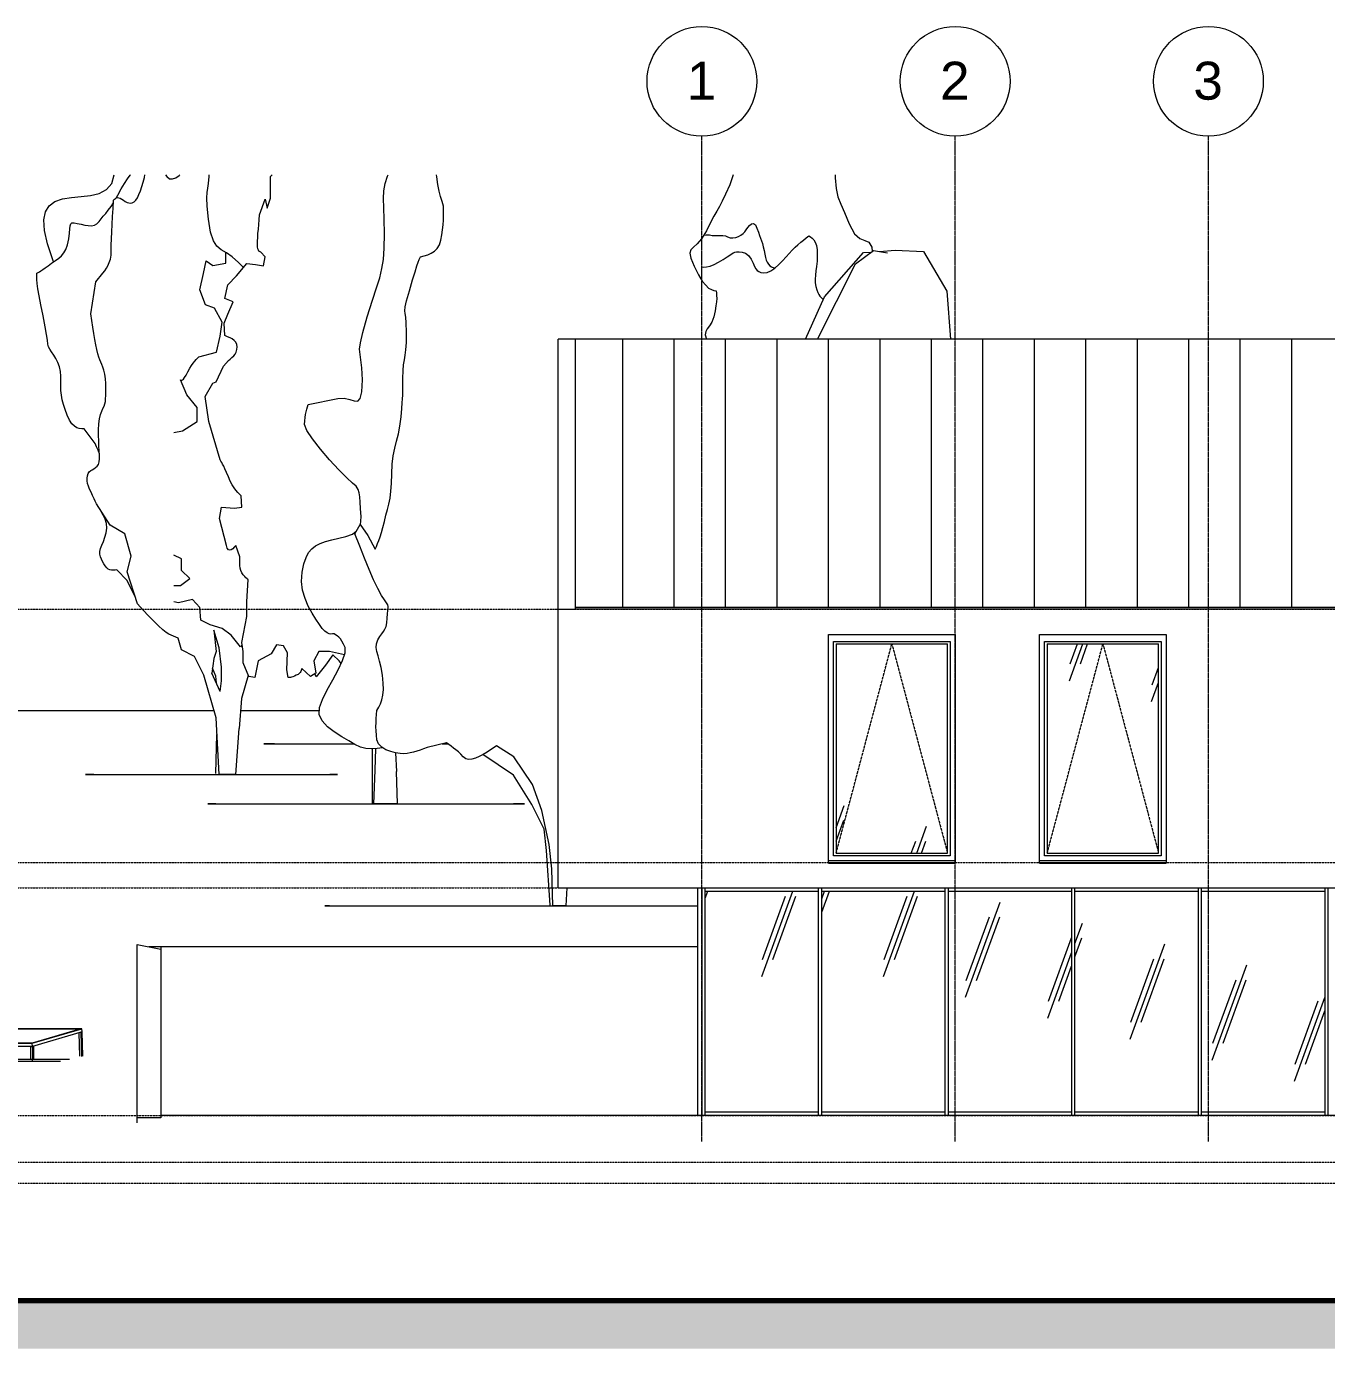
# Model space of a CAD drawing. Header units: millimetres. Extents: x -22400 to 100951, y -3625 to 17206.
# Drawn here: x -12939 to 2461, y -2760 to 12906 of the extents above; entities that cross this region are included whole.
import ezdxf

# ---------------------------------------------------------------- set-up
doc = ezdxf.new("R2010")
doc.units = ezdxf.units.MM
doc.linetypes.add('Dash - Tight', pattern=[4.5, 3, -1.5])
doc.linetypes.add('Grid Line', pattern=[22.225, 12.7, -3.175, 3.175, -3.175])
for name, color, linetype, lineweight in [('A-FLOR-LEVL', 51, 'Continuous', 9), ('A-GLAZ', 151, 'Continuous', 9), ('A-GLAZ-CURT', 52, 'Continuous', 9), ('A-GLAZ-CWMG', 51, 'Continuous', 9), ('A-ROOF', 132, 'Continuous', 9), ('A-ROOF-PATT', 132, 'Continuous', 9), ('A-WALL', 113, 'Continuous', 9), ('C-TOPO', 7, 'Continuous', 9), ('E-ELEC-EQPM', 71, 'Continuous', 9), ('L-PLNT', 71, 'Continuous', 9), ('S-GRID', 1, 'Continuous', 9), ('S-GRID-IDEN', 1, 'Continuous', 9)]:
    doc.layers.add(name, color=color, linetype=linetype, lineweight=lineweight)
doc.styles.add('Arial_1', font='arial.ttf', dxfattribs={"height": 450})

# ---------------------------------------------------------------- blocks, each defined once
blk = doc.blocks.new('Single Window - Standard-850328-South')
at = {"layer": 'A-GLAZ'}
h = blk.add_hatch(dxfattribs=at)
h.set_pattern_fill('FP_3', color=256, style=0, pattern_type=2)
h.set_pattern_definition([(70, (-2680.1, 2500), (-973.9, 248.05), [800, -2500]), (70, (-2688.1, 2300), (-973.9, 248.05), [1200, -2100]), (70, (-2558.1, 2500), (-973.9, 248.05), [800, -2500])])
h.paths.add_polyline_path([(-2215, 3110), (-2028, 3110), (-2028, 5590), (-3348, 5590), (-3348, 3110)], flags=0)
for p, q in [((-3378, 5620), (-1998, 5620)), ((-3378, 3080), (-3378, 5620)), ((-3348, 5590), (-3348, 3110)), ((-3348, 5590), (-2028, 5590)), ((-2028, 3110), (-2028, 5590)), ((-1998, 5620), (-1998, 3080)), ((-1938, 3020), (-3438, 3020)), ((-3438, 3000), (-3438, 3006)), ((-3438, 2990), (-3438, 3000)), ((-3438, 3000), (-1938, 3000)), ((-3438, 2990), (-1938, 2990)), ((-1998, 3080), (-3378, 3080)), ((-3348, 3110), (-2028, 3110)), ((-1938, 3006), (-1938, 3000)), ((-1938, 3000), (-1938, 2990))]:
    blk.add_line(p, q, dxfattribs=at)
at = {"layer": 'A-GLAZ', "linetype": 'Dash - Tight'}
for p, q in [((-3348, 3110), (-2688, 5590)), ((-2688, 5590), (-2028, 3110))]:
    blk.add_line(p, q, dxfattribs=at)
blk = doc.blocks.new('Photovoltaic-Panel-SolarWorld-SunModule-_235-240_ - SunModule SW 245 Silver Mono - 10 Deg_ Angle-V11-South')
at = {"layer": 'E-ELEC-EQPM'}
for p, q in [((-13622, 1030), (-14209, 858)), ((-13620, 1029), (-14196, 860)), ((-14196, 860), (-13620, 1029)), ((-12283, 1030), (-13622, 1030)), ((-12296, 1029), (-13620, 1029)), ((-13620, 1029), (-12296, 1029)), ((-12872, 860), (-12296, 1029)), ((-12296, 1029), (-12872, 860)), ((-12870, 858), (-12283, 1030)), ((-12279, 993), (-12866, 821)), ((-12307, 705), (-12315, 983)), ((-12279, 993), (-12294, 988)), ((-12294, 988), (-12286, 702)), ((-12279, 993), (-12283, 1030)), ((-12271, 706), (-12279, 993)), ((-14209, 858), (-12870, 858)), ((-14209, 858), (-14205, 821)), ((-12866, 821), (-14205, 821)), ((-14205, 812), (-14205, 821)), ((-14205, 821), (-14185, 821)), ((-14196, 860), (-12872, 860)), ((-12872, 860), (-14196, 860)), ((-14185, 821), (-14185, 812)), ((-14170, 812), (-14170, 821)), ((-12887, 668), (-12887, 821)), ((-12887, 821), (-12866, 821)), ((-12866, 821), (-12870, 858)), ((-12851, 825), (-12866, 821)), ((-12866, 821), (-12866, 668)), ((-12851, 668), (-12851, 825)), ((-13543, 668), (-13215, 668)), ((-13214, 643), (-13536, 643)), ((-13179, 668), (-12866, 668)), ((-12866, 643), (-13178, 643)), ((-12887, 668), (-12866, 668)), ((-12866, 668), (-12851, 668)), ((-12866, 668), (-12429, 668)), ((-12866, 643), (-12866, 668)), ((-12537, 643), (-12866, 643))]:
    blk.add_line(p, q, dxfattribs=at)
blk = doc.blocks.new('RPC Tree - Deciduous - Scarlet Oak - 42_-946020-South')
at = {"layer": 'L-PLNT'}
for p, q in [((-11926, 11046), (-11898, 11147)), ((-10781, 11044), (-10774, 11127)), ((-10774, 11127), (-10773, 11147)), ((-3360, 11147), (-3360, 11113)), ((-12076, 10928), (-11989, 10972)), ((-11989, 10972), (-11926, 11046)), ((-10798, 10938), (-10790, 10988)), ((-10790, 10988), (-10781, 11044)), ((-3360, 11113), (-3348, 10984)), ((-3348, 10984), (-3326, 10888)), ((-12670, 10781), (-12602, 10830)), ((-12602, 10830), (-12511, 10862)), ((-12511, 10862), (-12404, 10880)), ((-12404, 10880), (-12291, 10891)), ((-12291, 10891), (-12179, 10904)), ((-12179, 10904), (-12076, 10928)), ((-10801, 10875), (-10798, 10938)), ((-10797, 10777), (-10801, 10875)), ((-3326, 10888), (-3293, 10801)), ((-12733, 10615), (-12714, 10711)), ((-12714, 10711), (-12670, 10781)), ((-10782, 10624), (-10797, 10777)), ((-3293, 10801), (-3249, 10701)), ((-3249, 10701), (-3194, 10565)), ((-12725, 10489), (-12733, 10615)), ((-10758, 10469), (-10782, 10624)), ((-3194, 10565), (-3131, 10447)), ((-12688, 10329), (-12725, 10489)), ((-10724, 10366), (-10758, 10469)), ((-10682, 10301), (-10724, 10366)), ((-3131, 10447), (-3067, 10393)), ((-3067, 10393), (-3008, 10371)), ((-3008, 10371), (-2960, 10348)), ((-2960, 10348), (-2926, 10292)), ((-12622, 10129), (-12688, 10329)), ((-10631, 10258), (-10682, 10301)), ((-10571, 10222), (-10631, 10258)), ((-10502, 10177), (-10571, 10222)), ((-2926, 10292), (-2920, 10240)), ((-12617, 10116), (-12622, 10129)), ((-10425, 10109), (-10502, 10177)), ((-10369, 10050), (-10425, 10109)), ((-10076, 4405), (-10127, 4405)), ((-10127, 4405), (-10038, 4405)), ((-10002, 4405), (-10076, 4405)), ((-10038, 4405), (-9812, 4405)), ((-9812, 4405), (-9453, 4405)), ((-9453, 4405), (-9057, 4405)), ((-8015, 4405), (-7947, 4405))]:
    blk.add_line(p, q, dxfattribs=at)
blk = doc.blocks.new('RPC Tree - Deciduous - Honey Locust - 25_-946006-South')
at = {"layer": 'L-PLNT'}
for p, q in [((-11742, 11099), (-11709, 11142)), ((-11709, 11142), (-11705, 11147)), ((-11539, 11114), (-11536, 11147)), ((-11292, 11147), (-11275, 11126)), ((-11275, 11126), (-11244, 11102)), ((-11171, 11112), (-11131, 11138)), ((-11131, 11138), (-11121, 11147)), ((-11857, 10907), (-11816, 10983)), ((-11816, 10983), (-11778, 11046)), ((-11778, 11046), (-11742, 11099)), ((-11589, 10958), (-11572, 11008)), ((-11572, 11008), (-11555, 11060)), ((-11555, 11060), (-11539, 11114)), ((-11244, 11102), (-11209, 11099)), ((-11209, 11099), (-11171, 11112)), ((-11936, 10773), (-11909, 10816)), ((-11913, 10750), (-11907, 10849)), ((-11907, 10849), (-11896, 10859)), ((-11896, 10859), (-11885, 10867)), ((-11885, 10867), (-11874, 10874)), ((-11876, 10873), (-11857, 10907)), ((-11874, 10874), (-11861, 10878)), ((-11861, 10878), (-11846, 10877)), ((-11846, 10877), (-11829, 10872)), ((-11829, 10872), (-11810, 10860)), ((-11810, 10860), (-11789, 10846)), ((-11789, 10846), (-11768, 10832)), ((-11768, 10832), (-11747, 10821)), ((-11747, 10821), (-11726, 10814)), ((-11726, 10814), (-11706, 10811)), ((-11706, 10811), (-11685, 10815)), ((-11685, 10815), (-11664, 10826)), ((-11664, 10826), (-11644, 10846)), ((-11644, 10846), (-11625, 10876)), ((-11625, 10876), (-11606, 10914)), ((-11606, 10914), (-11589, 10958)), ((-12054, 10628), (-12028, 10658)), ((-12028, 10658), (-12000, 10690)), ((-12000, 10690), (-11970, 10727)), ((-11970, 10727), (-11936, 10773)), ((-11924, 10560), (-11918, 10653)), ((-11918, 10653), (-11913, 10750)), ((-12429, 10457), (-12425, 10509)), ((-12425, 10509), (-12421, 10545)), ((-12421, 10545), (-12414, 10567)), ((-12414, 10567), (-12400, 10578)), ((-12400, 10578), (-12375, 10579)), ((-12375, 10579), (-12336, 10572)), ((-12336, 10572), (-12290, 10562)), ((-12290, 10562), (-12247, 10552)), ((-12247, 10552), (-12206, 10546)), ((-12206, 10546), (-12168, 10545)), ((-12168, 10545), (-12134, 10551)), ((-12134, 10551), (-12104, 10567)), ((-12104, 10567), (-12079, 10595)), ((-12079, 10595), (-12054, 10628)), ((-11928, 10471), (-11924, 10560)), ((-12452, 10318), (-12438, 10388)), ((-12438, 10388), (-12429, 10457)), ((-11934, 10314), (-11932, 10388)), ((-11932, 10388), (-11928, 10471)), ((-12557, 10159), (-12523, 10189)), ((-12523, 10189), (-12494, 10222)), ((-12494, 10222), (-12471, 10264)), ((-12471, 10264), (-12452, 10318)), ((-11945, 10147), (-11937, 10194)), ((-11937, 10194), (-11935, 10249)), ((-11935, 10249), (-11934, 10314)), ((-12745, 10025), (-12718, 10044)), ((-12718, 10044), (-12683, 10068)), ((-12683, 10068), (-12640, 10099)), ((-12640, 10099), (-12596, 10131)), ((-12596, 10131), (-12557, 10159)), ((-12011, 10011), (-11991, 10040)), ((-11991, 10040), (-11973, 10071)), ((-11973, 10071), (-11958, 10107)), ((-11958, 10107), (-11945, 10147)), ((-12815, 9984), (-12801, 9992)), ((-12815, 9949), (-12815, 9984)), ((-12814, 9909), (-12815, 9949)), ((-12810, 9859), (-12814, 9909)), ((-12801, 9992), (-12786, 10000)), ((-12786, 10000), (-12768, 10011)), ((-12768, 10011), (-12745, 10025)), ((-12178, 9500), (-12115, 9880)), ((-12115, 9880), (-12032, 9984)), ((-12032, 9984), (-12011, 10011)), ((-12802, 9796), (-12810, 9859)), ((-12789, 9714), (-12802, 9796)), ((-12769, 9609), (-12789, 9714)), ((-12742, 9476), (-12769, 9609)), ((-12716, 9348), (-12742, 9476)), ((-12166, 9421), (-12178, 9500)), ((-12154, 9343), (-12166, 9421)), ((-12701, 9255), (-12716, 9348)), ((-12691, 9189), (-12701, 9255)), ((-12142, 9269), (-12154, 9343)), ((-12130, 9198), (-12142, 9269)), ((-12684, 9143), (-12691, 9189)), ((-12676, 9109), (-12684, 9143)), ((-12662, 9081), (-12676, 9109)), ((-12118, 9134), (-12130, 9198)), ((-12106, 9076), (-12118, 9134)), ((-12640, 9050), (-12662, 9081)), ((-12613, 9012), (-12640, 9050)), ((-12589, 8970), (-12613, 9012)), ((-12567, 8923), (-12589, 8970)), ((-12094, 9027), (-12106, 9076)), ((-12082, 8987), (-12094, 9027)), ((-12069, 8955), (-12082, 8987)), ((-12056, 8928), (-12069, 8955)), ((-12549, 8873), (-12567, 8923)), ((-12536, 8819), (-12549, 8873)), ((-12530, 8762), (-12536, 8819)), ((-12044, 8900), (-12056, 8928)), ((-12032, 8870), (-12044, 8900)), ((-12021, 8832), (-12032, 8870)), ((-12011, 8784), (-12021, 8832)), ((-12004, 8730), (-12011, 8784)), ((-12532, 8646), (-12530, 8704)), ((-12531, 8591), (-12532, 8646)), ((-12530, 8704), (-12530, 8762)), ((-11999, 8677), (-12004, 8730)), ((-11997, 8626), (-11999, 8677)), ((-11997, 8578), (-11997, 8626)), ((-12525, 8538), (-12531, 8591)), ((-12515, 8483), (-12525, 8538)), ((-12501, 8427), (-12515, 8483)), ((-12010, 8434), (-12004, 8462)), ((-12004, 8462), (-12001, 8495)), ((-12001, 8495), (-11999, 8534)), ((-11999, 8534), (-11997, 8578)), ((-12481, 8366), (-12501, 8427)), ((-12456, 8300), (-12481, 8366)), ((-12072, 8258), (-12060, 8307)), ((-12060, 8307), (-12047, 8347)), ((-12047, 8347), (-12033, 8379)), ((-12033, 8379), (-12020, 8407)), ((-12020, 8407), (-12010, 8434)), ((-12428, 8240), (-12456, 8300)), ((-12400, 8197), (-12428, 8240)), ((-12371, 8169), (-12400, 8197)), ((-12342, 8151), (-12371, 8169)), ((-12313, 8142), (-12342, 8151)), ((-12084, 8127), (-12080, 8196)), ((-12080, 8196), (-12072, 8258)), ((-12283, 8139), (-12313, 8142)), ((-12254, 8139), (-12283, 8139)), ((-12125, 7966), (-12254, 8139)), ((-12085, 8060), (-12084, 8127)), ((-12083, 7994), (-12085, 8060)), ((-12080, 7932), (-12083, 7994)), ((-12107, 7926), (-12125, 7966)), ((-12090, 7885), (-12107, 7926)), ((-12075, 7842), (-12090, 7885)), ((-12077, 7876), (-12080, 7932)), ((-12075, 7825), (-12077, 7876)), ((-12139, 7664), (-12119, 7678)), ((-12119, 7678), (-12101, 7695)), ((-12101, 7695), (-12087, 7717)), ((-12087, 7717), (-12077, 7746)), ((-12077, 7746), (-12073, 7781)), ((-12073, 7781), (-12075, 7825)), ((-12219, 7553), (-12215, 7582)), ((-12219, 7521), (-12219, 7553)), ((-12215, 7489), (-12219, 7521)), ((-12215, 7582), (-12206, 7608)), ((-12206, 7608), (-12194, 7629)), ((-12194, 7629), (-12178, 7643)), ((-12178, 7643), (-12159, 7653)), ((-12159, 7653), (-12139, 7664)), ((-12205, 7458), (-12215, 7489)), ((-12191, 7425), (-12205, 7458)), ((-12174, 7387), (-12191, 7425)), ((-12155, 7347), (-12174, 7387)), ((-12138, 7310), (-12155, 7347)), ((-12123, 7280), (-12138, 7310)), ((-12112, 7258), (-12123, 7280)), ((-12108, 7251), (-12112, 7258)), ((-11948, 6997), (-12108, 7251)), ((-12053, 7160), (-12057, 7170)), ((-12029, 7114), (-12053, 7160)), ((-12005, 7066), (-12029, 7114)), ((-11989, 7015), (-12005, 7066)), ((-12009, 6854), (-11995, 6907)), ((-11995, 6907), (-11987, 6961)), ((-11987, 6961), (-11989, 7015)), ((-11775, 6893), (-11948, 6997)), ((-11699, 6628), (-11775, 6893)), ((-12060, 6720), (-12045, 6759)), ((-12045, 6759), (-12027, 6804)), ((-12027, 6804), (-12009, 6854)), ((-12068, 6686), (-12060, 6720)), ((-12068, 6654), (-12068, 6686)), ((-12062, 6623), (-12068, 6654)), ((-12051, 6593), (-12062, 6623)), ((-12037, 6565), (-12051, 6593)), ((-11747, 6443), (-11699, 6628)), ((-12021, 6538), (-12037, 6565)), ((-12005, 6513), (-12021, 6538)), ((-11988, 6491), (-12005, 6513)), ((-11970, 6477), (-11988, 6491)), ((-11951, 6468), (-11970, 6477)), ((-11931, 6464), (-11951, 6468)), ((-11910, 6463), (-11931, 6464)), ((-11888, 6464), (-11910, 6463)), ((-11867, 6466), (-11888, 6464)), ((-11747, 6340), (-11867, 6466)), ((-11622, 6063), (-11747, 6443)), ((-11650, 6146), (-11747, 6340)), ((-11556, 5991), (-11622, 6063)), ((-11491, 5923), (-11556, 5991)), ((-11429, 5859), (-11491, 5923)), ((-11373, 5803), (-11429, 5859)), ((-11324, 5757), (-11373, 5803)), ((-11284, 5723), (-11324, 5757)), ((-11254, 5705), (-11284, 5723)), ((-11143, 5659), (-11254, 5705)), ((-11102, 5521), (-11143, 5659)), ((-10657, 5544), (-10720, 5751)), ((-10720, 5751), (-10692, 5498)), ((-10949, 5440), (-11102, 5521)), ((-10692, 5498), (-10720, 5417)), ((-10630, 5313), (-10657, 5544)), ((-10838, 5221), (-10949, 5440)), ((-10720, 5417), (-10741, 5244)), ((-10692, 4713), (-10838, 5221)), ((-10644, 5025), (-10741, 5244)), ((-10697, 5209), (-10734, 5302)), ((-10689, 5127), (-10697, 5209)), ((-10630, 5152), (-10630, 5313)), ((-10311, 5217), (-10393, 4944)), ((-10644, 5025), (-10630, 5152)), ((-10393, 4944), (-10421, 4587)), ((-10657, 4044), (-10692, 4713)), ((-10457, 4044), (-10421, 4587)), ((-10697, 4054), (-10682, 4517)), ((-12210, 4044), (-12239, 4044)), ((-12239, 4044), (-12188, 4044)), ((-12141, 4044), (-12210, 4044)), ((-12188, 4044), (-12060, 4044)), ((-12060, 4044), (-11856, 4044)), ((-11856, 4044), (-11579, 4044)), ((-11579, 4044), (-11249, 4044)), ((-11249, 4044), (-10895, 4044)), ((-10895, 4044), (-10532, 4044)), ((-10581, 4044), (-10657, 4044)), ((-10457, 4044), (-10581, 4044)), ((-10532, 4044), (-10172, 4044)), ((-10172, 4044), (-9830, 4044)), ((-9830, 4044), (-9520, 4044)), ((-9520, 4044), (-9256, 4044)), ((-9256, 4044), (-9345, 4044))]:
    blk.add_line(p, q, dxfattribs=at)
blk = doc.blocks.new('RPC Tree - Deciduous - Red Maple - 30_-946018-South')
at = {"layer": 'L-PLNT'}
for p, q in [((-10048, 11127), (-10029, 11147)), ((-10048, 10873), (-10048, 11127)), ((-10177, 10672), (-10113, 10859)), ((-10113, 10859), (-10089, 10752)), ((-10089, 10752), (-10048, 10873)), ((-10182, 10615), (-10177, 10672)), ((-10196, 10453), (-10192, 10504)), ((-10192, 10504), (-10187, 10559)), ((-10187, 10559), (-10182, 10615)), ((-10201, 10362), (-10199, 10405)), ((-10201, 10325), (-10201, 10362)), ((-10199, 10405), (-10196, 10453)), ((-10578, 10100), (-10578, 10226)), ((-10200, 10294), (-10201, 10325)), ((-10197, 10272), (-10200, 10294)), ((-10192, 10256), (-10197, 10272)), ((-10185, 10245), (-10192, 10256)), ((-10178, 10238), (-10185, 10245)), ((-10170, 10234), (-10178, 10238)), ((-10161, 10231), (-10170, 10234)), ((-10113, 10177), (-10161, 10231)), ((-10841, 9977), (-10808, 10127)), ((-10808, 10127), (-10732, 10072)), ((-10732, 10072), (-10578, 10100)), ((-10451, 9950), (-10330, 10097)), ((-10330, 10097), (-10225, 10084)), ((-10225, 10084), (-10129, 10071)), ((-10129, 10071), (-10113, 10177)), ((-10885, 9785), (-10841, 9977)), ((-10555, 9843), (-10451, 9950)), ((-10819, 9607), (-10885, 9785)), ((-10587, 9683), (-10555, 9843)), ((-10710, 9566), (-10819, 9607)), ((-10622, 9402), (-10710, 9566)), ((-10491, 9643), (-10587, 9683)), ((-10555, 9496), (-10491, 9643)), ((-10644, 9237), (-10622, 9402)), ((-10595, 9389), (-10555, 9496)), ((-10587, 9242), (-10595, 9389)), ((-10688, 9046), (-10644, 9237)), ((-10557, 9230), (-10587, 9242)), ((-10527, 9217), (-10557, 9230)), ((-10500, 9203), (-10527, 9217)), ((-10477, 9186), (-10500, 9203)), ((-10459, 9165), (-10477, 9186)), ((-10447, 9139), (-10459, 9165)), ((-10443, 9108), (-10447, 9139)), ((-10446, 9076), (-10443, 9108)), ((-10964, 8918), (-10946, 8941)), ((-10946, 8941), (-10929, 8960)), ((-10929, 8960), (-10912, 8976)), ((-10912, 8976), (-10896, 8991)), ((-10896, 8991), (-10688, 9046)), ((-10603, 8881), (-10547, 8948)), ((-10547, 8948), (-10525, 8965)), ((-10525, 8965), (-10504, 8983)), ((-10504, 8983), (-10484, 9002)), ((-10484, 9002), (-10467, 9024)), ((-10467, 9024), (-10454, 9048)), ((-10454, 9048), (-10446, 9076)), ((-11065, 8745), (-11048, 8773)), ((-11048, 8773), (-11027, 8813)), ((-11027, 8813), (-11004, 8856)), ((-11004, 8856), (-10983, 8890)), ((-10983, 8890), (-10964, 8918)), ((-10692, 8694), (-10603, 8881)), ((-11038, 8539), (-11114, 8717)), ((-11114, 8717), (-11107, 8715)), ((-11107, 8715), (-11099, 8714)), ((-11099, 8714), (-11090, 8718)), ((-11090, 8718), (-11079, 8727)), ((-11079, 8727), (-11065, 8745)), ((-10821, 8520), (-10732, 8680)), ((-10732, 8680), (-10692, 8694)), ((-10917, 8389), (-11038, 8539)), ((-10780, 8226), (-10821, 8520)), ((-10917, 8224), (-10917, 8389)), ((-11092, 8115), (-10917, 8224)), ((-10644, 7771), (-10780, 8226)), ((-11192, 8093), (-11092, 8115)), ((-10635, 7756), (-10644, 7771)), ((-10626, 7740), (-10635, 7756)), ((-10615, 7720), (-10626, 7740)), ((-10602, 7695), (-10615, 7720)), ((-10587, 7663), (-10602, 7695)), ((-10569, 7622), (-10587, 7663)), ((-10547, 7571), (-10569, 7622)), ((-10524, 7518), (-10547, 7571)), ((-10501, 7475), (-10524, 7518)), ((-10479, 7440), (-10501, 7475)), ((-10457, 7410), (-10479, 7440)), ((-10436, 7385), (-10457, 7410)), ((-10415, 7364), (-10436, 7385)), ((-10394, 7343), (-10415, 7364)), ((-10652, 7076), (-10628, 7210)), ((-10628, 7210), (-10475, 7196)), ((-10475, 7196), (-10386, 7210)), ((-10386, 7210), (-10394, 7343)), ((-10571, 6755), (-10652, 7076)), ((-10560, 6723), (-10571, 6755)), ((-10459, 6755), (-10478, 6735)), ((-10410, 6621), (-10459, 6755)), ((-11103, 6596), (-11192, 6640)), ((-11103, 6459), (-11103, 6596)), ((-10546, 6706), (-10560, 6723)), ((-10531, 6701), (-10546, 6706)), ((-10514, 6706), (-10531, 6701)), ((-10496, 6718), (-10514, 6706)), ((-10478, 6735), (-10496, 6718)), ((-10413, 6553), (-10412, 6587)), ((-10412, 6587), (-10410, 6621)), ((-11005, 6363), (-11103, 6459)), ((-10411, 6520), (-10413, 6553)), ((-10408, 6489), (-10411, 6520)), ((-10400, 6459), (-10408, 6489)), ((-10388, 6432), (-10400, 6459)), ((-10370, 6407), (-10388, 6432)), ((-11192, 6281), (-11114, 6281)), ((-11114, 6281), (-11005, 6363)), ((-10352, 6388), (-10370, 6407)), ((-10339, 6373), (-10352, 6388)), ((-10329, 6364), (-10339, 6373)), ((-10330, 6087), (-10314, 6354)), ((-10322, 6358), (-10329, 6364)), ((-10318, 6355), (-10322, 6358)), ((-10316, 6354), (-10318, 6355)), ((-10314, 6354), (-10316, 6354)), ((-10972, 6116), (-11136, 6075)), ((-10885, 6021), (-10972, 6116)), ((-11136, 6075), (-11192, 6089)), ((-10874, 5870), (-10885, 6021)), ((-10330, 5913), (-10330, 6087)), ((-10764, 5815), (-10874, 5870)), ((-10622, 5774), (-10764, 5815)), ((-10386, 5605), (-10330, 5913)), ((-10513, 5692), (-10622, 5774)), ((-10404, 5555), (-10513, 5692)), ((-10382, 5579), (-10404, 5555)), ((-10370, 5498), (-10386, 5605)), ((-10370, 5365), (-10370, 5498)), ((-9976, 5579), (-10040, 5472)), ((-9895, 5565), (-9976, 5579)), ((-9847, 5485), (-9895, 5565)), ((-9855, 5284), (-9847, 5485)), ((-9477, 5498), (-9533, 5391)), ((-9348, 5498), (-9477, 5498)), ((-9171, 5460), (-9348, 5498)), ((-10306, 5204), (-10370, 5365)), ((-10193, 5391), (-10233, 5191)), ((-10040, 5472), (-10193, 5391)), ((-9533, 5391), (-9509, 5244)), ((-9398, 5336), (-9507, 5199)), ((-9310, 5459), (-9398, 5336)), ((-9234, 5391), (-9310, 5459)), ((-9212, 5357), (-9234, 5391)), ((-10233, 5191), (-10306, 5204)), ((-9839, 5191), (-9855, 5284)), ((-9830, 5191), (-9839, 5191)), ((-9821, 5191), (-9830, 5191)), ((-9810, 5193), (-9821, 5191)), ((-9798, 5196), (-9810, 5193)), ((-9783, 5201), (-9798, 5196)), ((-9765, 5208), (-9783, 5201)), ((-9743, 5218), (-9765, 5208)), ((-9722, 5229), (-9743, 5218)), ((-9706, 5241), (-9722, 5229)), ((-9695, 5252), (-9706, 5241)), ((-9688, 5263), (-9695, 5252)), ((-9683, 5275), (-9688, 5263)), ((-9680, 5286), (-9683, 5275)), ((-9678, 5298), (-9680, 5286)), ((-9574, 5204), (-9678, 5298)), ((-9509, 5244), (-9574, 5204)), ((-9507, 5199), (-9521, 5237)), ((-8840, 3704), (-8840, 4348)), ((-8809, 4095), (-8801, 4350)), ((-8569, 4300), (-8556, 4077)), ((-8825, 3694), (-8809, 4095)), ((-8545, 3694), (-8556, 4077)), ((-10752, 3694), (-10789, 3694)), ((-10789, 3694), (-10725, 3694)), ((-10695, 3694), (-10752, 3694)), ((-10725, 3694), (-10564, 3694)), ((-10564, 3694), (-10308, 3694)), ((-10308, 3694), (-9960, 3694)), ((-9960, 3694), (-9545, 3694)), ((-9545, 3694), (-9100, 3694)), ((-9100, 3694), (-8643, 3694)), ((-8705, 3694), (-8825, 3694)), ((-8545, 3694), (-8705, 3694)), ((-8643, 3694), (-8190, 3694)), ((-8190, 3694), (-7760, 3694)), ((-7760, 3694), (-7371, 3694)), ((-7371, 3694), (-7039, 3694)), ((-7039, 3694), (-7170, 3694))]:
    blk.add_line(p, q, dxfattribs=at)
blk = doc.blocks.new('RPC Tree - Deciduous - Red Ash - 25_-945990-South')
at = {"layer": 'L-PLNT'}
for p, q in [((-3484, 9702), (-3023, 10226)), ((-3118, 10092), (-2905, 10251)), ((-3023, 10226), (-2930, 10233)), ((-2905, 10251), (-2741, 10225)), ((-2834, 10240), (-2647, 10253)), ((-2647, 10253), (-2314, 10240)), ((-2314, 10240), (-2035, 9769)), ((-3570, 9199), (-3118, 10092)), ((-2035, 9769), (-1993, 9199)), ((-3710, 9199), (-3484, 9702))]:
    blk.add_line(p, q, dxfattribs=at)
blk = doc.blocks.new('RPC Tree - Deciduous - Honey Locust - 25_-V23-South')
at = {"layer": 'L-PLNT'}
for p, q in [((-4415, 10495), (-4395, 10522)), ((-4395, 10522), (-4373, 10548)), ((-4373, 10548), (-4350, 10567)), ((-4350, 10567), (-4327, 10571)), ((-4327, 10571), (-4305, 10557)), ((-4305, 10557), (-4286, 10517)), ((-4286, 10517), (-4269, 10468)), ((-4915, 10433), (-4889, 10438)), ((-4889, 10438), (-4848, 10436)), ((-4848, 10436), (-4815, 10430)), ((-4815, 10430), (-4783, 10428)), ((-4783, 10428), (-4751, 10428)), ((-4751, 10428), (-4720, 10430)), ((-4720, 10430), (-4689, 10429)), ((-4689, 10429), (-4660, 10424)), ((-4660, 10424), (-4633, 10413)), ((-4633, 10413), (-4604, 10403)), ((-4604, 10403), (-4572, 10401)), ((-4572, 10401), (-4538, 10407)), ((-4538, 10407), (-4506, 10418)), ((-4506, 10418), (-4476, 10433)), ((-4476, 10433), (-4450, 10451)), ((-4450, 10451), (-4431, 10471)), ((-4431, 10471), (-4415, 10495)), ((-4269, 10468), (-4255, 10429)), ((-4255, 10429), (-4242, 10396)), ((-4242, 10396), (-4231, 10365)), ((-4231, 10365), (-4221, 10333)), ((-3800, 10319), (-3768, 10348)), ((-3768, 10348), (-3736, 10374)), ((-3736, 10374), (-3704, 10400)), ((-3704, 10400), (-3672, 10425)), ((-3672, 10425), (-3651, 10412)), ((-3651, 10412), (-3630, 10397)), ((-3630, 10397), (-3611, 10376)), ((-3611, 10376), (-3595, 10348)), ((-3595, 10348), (-3582, 10310)), ((-4637, 10176), (-4595, 10203)), ((-4595, 10203), (-4567, 10222)), ((-4567, 10222), (-4557, 10229)), ((-4557, 10229), (-4549, 10231)), ((-4549, 10231), (-4528, 10235)), ((-4528, 10235), (-4497, 10237)), ((-4497, 10237), (-4461, 10233)), ((-4461, 10233), (-4422, 10219)), ((-4422, 10219), (-4385, 10192)), ((-4385, 10192), (-4354, 10148)), ((-4221, 10333), (-4211, 10296)), ((-4211, 10296), (-4202, 10252)), ((-4202, 10252), (-4194, 10206)), ((-4194, 10206), (-4185, 10168)), ((-3941, 10175), (-3903, 10217)), ((-3903, 10217), (-3868, 10255)), ((-3868, 10255), (-3834, 10289)), ((-3834, 10289), (-3800, 10319)), ((-3582, 10310), (-3574, 10260)), ((-3574, 10260), (-3571, 10194)), ((-3571, 10194), (-3573, 10125)), ((-4938, 10056), (-4921, 10054)), ((-4921, 10054), (-4883, 10057)), ((-4883, 10057), (-4842, 10067)), ((-4842, 10067), (-4794, 10087)), ((-4794, 10087), (-4741, 10114)), ((-4741, 10114), (-4687, 10145)), ((-4687, 10145), (-4637, 10176)), ((-4354, 10148), (-4330, 10100)), ((-4330, 10100), (-4313, 10062)), ((-4313, 10062), (-4298, 10035)), ((-4298, 10035), (-4283, 10015)), ((-4185, 10168), (-4176, 10137)), ((-4176, 10137), (-4164, 10111)), ((-4164, 10111), (-4151, 10089)), ((-4151, 10089), (-4134, 10071)), ((-4134, 10071), (-4112, 10056)), ((-4121, 10011), (-4074, 10043)), ((-4112, 10056), (-4087, 10047)), ((-4087, 10047), (-4071, 10046)), ((-4074, 10043), (-4028, 10084)), ((-4028, 10084), (-3983, 10129)), ((-3983, 10129), (-3941, 10175)), ((-3580, 10063), (-3587, 10009)), ((-3573, 10125), (-3580, 10063)), ((-4283, 10015), (-4265, 10001)), ((-4265, 10001), (-4240, 9992)), ((-4240, 9992), (-4207, 9986)), ((-4207, 9986), (-4165, 9991)), ((-4165, 9991), (-4121, 10011)), ((-3594, 9959), (-3598, 9913)), ((-3598, 9913), (-3597, 9869)), ((-3587, 10009), (-3594, 9959)), ((-3597, 9869), (-3589, 9825)), ((-3589, 9825), (-3578, 9785)), ((-3578, 9785), (-3566, 9754)), ((-3566, 9754), (-3554, 9730)), ((-3554, 9730), (-3542, 9711)), ((-3542, 9711), (-3530, 9697)), ((-3530, 9697), (-3518, 9685)), ((-3518, 9685), (-3507, 9675)), ((-3507, 9675), (-3497, 9675))]:
    blk.add_line(p, q, dxfattribs=at)
blk = doc.blocks.new('RPC Tree - Deciduous - Lombardy Poplar - 40_-946016-South')
at = {"layer": 'L-PLNT'}
for p, q in [((-8691, 11044), (-8661, 11131)), ((-8661, 11131), (-8653, 11147)), ((-8079, 11122), (-8081, 11147)), ((-4569, 11147), (-4609, 11031)), ((-8706, 10959), (-8691, 11044)), ((-8066, 11032), (-8079, 11122)), ((-8051, 10955), (-8066, 11032)), ((-4609, 11031), (-4658, 10917)), ((-8709, 10867), (-8706, 10959)), ((-8706, 10758), (-8709, 10867)), ((-8034, 10890), (-8051, 10955)), ((-8016, 10831), (-8034, 10890)), ((-7997, 10776), (-8016, 10831)), ((-4698, 10835), (-4731, 10772)), ((-4658, 10917), (-4698, 10835)), ((-8701, 10621), (-8706, 10758)), ((-8000, 10610), (-7998, 10666)), ((-7998, 10666), (-7997, 10721)), ((-7997, 10721), (-7997, 10776)), ((-4796, 10658), (-4836, 10584)), ((-4763, 10717), (-4796, 10658)), ((-4731, 10772), (-4763, 10717)), ((-8698, 10448), (-8701, 10621)), ((-8009, 10496), (-8003, 10554)), ((-8003, 10554), (-8000, 10610)), ((-4836, 10584), (-4885, 10484)), ((-8701, 10278), (-8698, 10448)), ((-8048, 10319), (-8030, 10375)), ((-8030, 10375), (-8018, 10436)), ((-8018, 10436), (-8009, 10496)), ((-4941, 10389), (-4994, 10329)), ((-4885, 10484), (-4941, 10389)), ((-8710, 10146), (-8701, 10278)), ((-8271, 10174), (-8227, 10186)), ((-8227, 10186), (-8184, 10201)), ((-8184, 10201), (-8143, 10219)), ((-8143, 10219), (-8106, 10243)), ((-8106, 10243), (-8074, 10276)), ((-8074, 10276), (-8048, 10319)), ((-5070, 10259), (-5082, 10220)), ((-5082, 10220), (-5071, 10160)), ((-5039, 10291), (-5070, 10259)), ((-4994, 10329), (-5039, 10291)), ((-8754, 9929), (-8728, 10036)), ((-8728, 10036), (-8710, 10146)), ((-8336, 10000), (-8315, 10068)), ((-8315, 10068), (-8299, 10114)), ((-8299, 10114), (-8287, 10144)), ((-8287, 10144), (-8279, 10162)), ((-8279, 10162), (-8271, 10174)), ((-5071, 10160), (-5031, 10065)), ((-5031, 10065), (-4978, 9963)), ((-8791, 9810), (-8754, 9929)), ((-8403, 9774), (-8365, 9903)), ((-8365, 9903), (-8336, 10000)), ((-4978, 9963), (-4933, 9889)), ((-4933, 9889), (-4893, 9839)), ((-8840, 9661), (-8791, 9810)), ((-8436, 9655), (-8403, 9774)), ((-4893, 9839), (-4858, 9806)), ((-4858, 9806), (-4826, 9788)), ((-4826, 9788), (-4797, 9778)), ((-4797, 9778), (-4769, 9774)), ((-4769, 9774), (-4766, 9746)), ((-4766, 9746), (-4764, 9716)), ((-4764, 9716), (-4763, 9682)), ((-8901, 9464), (-8840, 9661)), ((-8457, 9538), (-8453, 9582)), ((-8453, 9582), (-8436, 9655)), ((-4772, 9594), (-4782, 9535)), ((-4766, 9642), (-4772, 9594)), ((-4763, 9682), (-4766, 9642)), ((-8955, 9278), (-8901, 9464)), ((-8454, 9504), (-8457, 9538)), ((-8446, 9462), (-8454, 9504)), ((-8439, 9394), (-8446, 9462)), ((-4821, 9400), (-4849, 9357)), ((-4798, 9464), (-4821, 9400)), ((-4782, 9535), (-4798, 9464)), ((-8983, 9158), (-8955, 9278)), ((-8436, 9282), (-8439, 9394)), ((-8438, 9161), (-8436, 9282)), ((-4893, 9293), (-4898, 9251)), ((-4898, 9251), (-4885, 9199)), ((-4875, 9324), (-4893, 9293)), ((-4849, 9357), (-4875, 9324)), ((-8992, 9080), (-8983, 9158)), ((-8444, 9074), (-8438, 9161)), ((-8987, 9020), (-8992, 9080)), ((-8976, 8956), (-8987, 9020)), ((-8965, 8862), (-8976, 8956)), ((-8471, 8898), (-8462, 8954)), ((-8462, 8954), (-8453, 9009)), ((-8453, 9009), (-8444, 9074)), ((-8960, 8717), (-8965, 8862)), ((-8480, 8735), (-8477, 8828)), ((-8477, 8828), (-8471, 8898)), ((-8966, 8575), (-8960, 8717)), ((-8480, 8644), (-8480, 8735)), ((-8480, 8581), (-8480, 8644)), ((-9600, 8425), (-9251, 8498)), ((-9251, 8498), (-9175, 8500)), ((-9175, 8500), (-9110, 8484)), ((-9110, 8484), (-9057, 8468)), ((-9057, 8468), (-9015, 8466)), ((-9015, 8466), (-8984, 8497)), ((-8984, 8497), (-8966, 8575)), ((-8488, 8445), (-8484, 8493)), ((-8484, 8493), (-8481, 8535)), ((-8481, 8535), (-8480, 8581)), ((-9639, 8272), (-9633, 8307)), ((-9633, 8307), (-9626, 8340)), ((-9626, 8340), (-9618, 8370)), ((-9618, 8370), (-9609, 8398)), ((-9609, 8398), (-9600, 8425)), ((-8502, 8279), (-8493, 8377)), ((-8493, 8377), (-8488, 8445)), ((-9644, 8188), (-9642, 8233)), ((-9618, 8120), (-9644, 8188)), ((-9642, 8233), (-9639, 8272)), ((-8533, 8077), (-8514, 8171)), ((-8514, 8171), (-8502, 8279)), ((-9551, 8019), (-9618, 8120)), ((-9457, 7899), (-9551, 8019)), ((-8575, 7907), (-8554, 7991)), ((-8554, 7991), (-8533, 8077)), ((-9348, 7772), (-9457, 7899)), ((-8593, 7819), (-8575, 7907)), ((-9240, 7654), (-9348, 7772)), ((-8611, 7605), (-8606, 7720)), ((-8606, 7720), (-8593, 7819)), ((-9144, 7557), (-9240, 7654)), ((-9076, 7496), (-9144, 7557)), ((-8614, 7492), (-8611, 7605)), ((-9035, 7458), (-9076, 7496)), ((-9010, 7421), (-9035, 7458)), ((-8996, 7380), (-9010, 7421)), ((-8990, 7331), (-8996, 7380)), ((-8632, 7318), (-8621, 7398)), ((-8621, 7398), (-8614, 7492)), ((-8987, 7270), (-8990, 7331)), ((-8983, 7193), (-8987, 7270)), ((-8662, 7181), (-8646, 7247)), ((-8646, 7247), (-8632, 7318)), ((-8974, 7095), (-8983, 7193)), ((-8980, 7002), (-8974, 7095)), ((-8699, 7040), (-8680, 7114)), ((-8680, 7114), (-8662, 7181)), ((-9078, 6891), (-9032, 6924)), ((-9050, 6895), (-8984, 7004)), ((-8991, 6747), (-9050, 6895)), ((-8984, 7004), (-8896, 6876)), ((-8981, 7000), (-8980, 7002)), ((-8750, 6858), (-8734, 6908)), ((-8734, 6908), (-8717, 6969)), ((-8717, 6969), (-8699, 7040)), ((-9559, 6718), (-9513, 6752)), ((-9513, 6752), (-9460, 6780)), ((-9460, 6780), (-9396, 6804)), ((-9396, 6804), (-9321, 6824)), ((-9321, 6824), (-9238, 6841)), ((-9238, 6841), (-9154, 6861)), ((-9154, 6861), (-9078, 6891)), ((-8934, 6604), (-8991, 6747)), ((-8896, 6876), (-8809, 6712)), ((-8809, 6712), (-8794, 6744)), ((-8794, 6744), (-8780, 6778)), ((-8780, 6778), (-8765, 6815)), ((-8765, 6815), (-8750, 6858)), ((-9652, 6537), (-9627, 6613)), ((-9627, 6613), (-9596, 6672)), ((-9596, 6672), (-9559, 6718)), ((-8878, 6470), (-8934, 6604)), ((-9680, 6331), (-9673, 6439)), ((-9673, 6439), (-9652, 6537)), ((-8826, 6349), (-8878, 6470)), ((-9667, 6227), (-9680, 6331)), ((-8778, 6246), (-8826, 6349)), ((-9638, 6128), (-9667, 6227)), ((-9600, 6037), (-9638, 6128)), ((-8735, 6165), (-8778, 6246)), ((-8699, 6111), (-8735, 6165)), ((-8673, 6078), (-8699, 6111)), ((-9555, 5954), (-9600, 6037)), ((-9510, 5881), (-9555, 5954)), ((-8659, 6054), (-8673, 6078)), ((-8664, 5946), (-8659, 5984)), ((-8654, 6033), (-8659, 6054)), ((-8659, 5984), (-8655, 6011)), ((-8655, 6011), (-8654, 6033)), ((-9469, 5820), (-9510, 5881)), ((-9434, 5773), (-9469, 5820)), ((-8692, 5765), (-8678, 5797)), ((-8678, 5797), (-8669, 5838)), ((-8669, 5838), (-8666, 5893)), ((-8666, 5893), (-8664, 5946)), ((-9404, 5741), (-9434, 5773)), ((-9377, 5720), (-9404, 5741)), ((-9354, 5709), (-9377, 5720)), ((-9333, 5706), (-9354, 5709)), ((-9313, 5707), (-9333, 5706)), ((-9294, 5710), (-9313, 5707)), ((-9276, 5698), (-9294, 5710)), ((-9257, 5685), (-9276, 5698)), ((-9238, 5669), (-9257, 5685)), ((-9220, 5648), (-9238, 5669)), ((-9201, 5622), (-9220, 5648)), ((-8776, 5637), (-8752, 5678)), ((-8752, 5678), (-8730, 5710)), ((-8730, 5710), (-8709, 5738)), ((-8709, 5738), (-8692, 5765)), ((-9182, 5588), (-9201, 5622)), ((-9195, 5393), (-9164, 5483)), ((-9163, 5546), (-9182, 5588)), ((-9164, 5483), (-9163, 5546)), ((-8795, 5548), (-8792, 5592)), ((-8787, 5501), (-8795, 5548)), ((-8792, 5592), (-8776, 5637)), ((-8773, 5448), (-8787, 5501)), ((-9247, 5284), (-9195, 5393)), ((-8756, 5386), (-8773, 5448)), ((-8737, 5310), (-8756, 5386)), ((-9311, 5165), (-9247, 5284)), ((-8721, 5218), (-8737, 5310)), ((-8712, 5125), (-8721, 5218)), ((-9431, 4932), (-9375, 5045)), ((-9375, 5045), (-9311, 5165)), ((-8717, 4983), (-8711, 5048)), ((-8711, 5048), (-8712, 5125)), ((-9469, 4836), (-9431, 4932)), ((-8766, 4839), (-8746, 4881)), ((-8746, 4881), (-8730, 4928)), ((-8730, 4928), (-8717, 4983)), ((-9472, 4753), (-9469, 4836)), ((-9436, 4677), (-9472, 4753)), ((-8798, 4657), (-8795, 4705)), ((-8795, 4705), (-8791, 4752)), ((-8791, 4752), (-8787, 4799)), ((-8787, 4799), (-8766, 4839)), ((-9373, 4608), (-9436, 4677)), ((-9293, 4546), (-9373, 4608)), ((-9204, 4490), (-9293, 4546)), ((-8799, 4608), (-8798, 4657)), ((-8798, 4558), (-8799, 4608)), ((-8794, 4507), (-8798, 4558)), ((-9119, 4441), (-9204, 4490)), ((-9047, 4398), (-9119, 4441)), ((-8983, 4368), (-9047, 4398)), ((-8787, 4453), (-8794, 4507)), ((-8767, 4404), (-8787, 4453)), ((-8729, 4365), (-8767, 4404)), ((-7964, 4417), (-8194, 4362)), ((-7936, 4397), (-7964, 4417)), ((-7908, 4377), (-7936, 4397)), ((-8917, 4352), (-8983, 4368)), ((-8851, 4347), (-8917, 4352)), ((-8785, 4351), (-8851, 4347)), ((-8722, 4360), (-8785, 4351)), ((-8680, 4335), (-8729, 4365)), ((-8624, 4313), (-8680, 4335)), ((-8566, 4299), (-8624, 4313)), ((-8513, 4291), (-8566, 4299)), ((-8469, 4289), (-8513, 4291)), ((-8431, 4291), (-8469, 4289)), ((-8392, 4297), (-8431, 4291)), ((-8353, 4306), (-8392, 4297)), ((-8314, 4318), (-8353, 4306)), ((-8274, 4332), (-8314, 4318)), ((-8234, 4346), (-8274, 4332)), ((-8194, 4362), (-8234, 4346)), ((-7880, 4356), (-7908, 4377)), ((-7851, 4333), (-7880, 4356)), ((-7823, 4309), (-7851, 4333)), ((-7795, 4282), (-7823, 4309)), ((-7767, 4253), (-7795, 4282)), ((-7736, 4229), (-7767, 4253)), ((-7619, 4236), (-7662, 4224)), ((-7575, 4256), (-7619, 4236)), ((-7529, 4280), (-7575, 4256)), ((-7170, 4034), (-7532, 4278)), ((-7482, 4307), (-7529, 4280)), ((-7372, 4380), (-7482, 4307)), ((-7164, 4253), (-7372, 4380)), ((-6944, 3925), (-7164, 4253)), ((-7701, 4220), (-7736, 4229)), ((-7662, 4224), (-7701, 4220)), ((-6952, 3688), (-7170, 4034)), ((-6835, 3615), (-6944, 3925)), ((-6806, 3396), (-6952, 3688)), ((-6747, 3214), (-6835, 3615)), ((-6777, 3141), (-6806, 3396)), ((-6734, 2495), (-6777, 3141)), ((-6714, 2923), (-6747, 3214)), ((-6703, 2485), (-6714, 2923)), ((-6544, 2485), (-6532, 2700)), ((-9356, 2485), (-9404, 2485)), ((-9404, 2485), (-9320, 2485)), ((-9349, 2485), (-9356, 2485)), ((-9320, 2485), (-9106, 2485)), ((-9106, 2485), (-8767, 2485)), ((-8767, 2485), (-8305, 2485)), ((-8305, 2485), (-7755, 2485)), ((-7755, 2485), (-7164, 2485)), ((-7164, 2485), (-6558, 2485)), ((-6640, 2485), (-6703, 2485)), ((-6544, 2485), (-6640, 2485)), ((-6558, 2485), (-5957, 2485)), ((-5957, 2485), (-5387, 2485)), ((-5387, 2485), (-4988, 2485))]:
    blk.add_line(p, q, dxfattribs=at)
blk = doc.blocks.new('Rectangular Mullion - 64 x 128 rectangular-977494-South')
at = {"layer": 'A-GLAZ-CWMG'}
blk.add_line((-4988, 0), (-4988, 2700), dxfattribs=at)
blk = doc.blocks.new('System Panel - Glazed-1073254-South')
at = {"layer": 'A-GLAZ-CURT'}
h = blk.add_hatch(dxfattribs=at)
h.set_pattern_fill('FP_13', color=256, style=0, pattern_type=2)
h.set_pattern_definition([(70, (-4220.6, 1850), (-973.9, 248.05), [800, -2500]), (70, (-4228.6, 1650), (-973.9, 248.05), [1200, -2100]), (70, (-4098.6, 1850), (-973.9, 248.05), [800, -2500])])
h.paths.add_polyline_path([(-3559, 40), (-3559, 2660), (-4898, 2660), (-4898, 40), (-3692, 40)], flags=0)
blk = doc.blocks.new('System Panel - Glazed-976966-South')
at = {"layer": 'A-GLAZ-CURT'}
h = blk.add_hatch(dxfattribs=at)
h.set_pattern_fill('FP_14', color=256, style=0, pattern_type=2)
h.set_pattern_definition([(70, (-2781.1, 1850), (-973.9, 248.05), [800, -2500]), (70, (-2789.1, 1650), (-973.9, 248.05), [1200, -2100]), (70, (-2659.1, 1850), (-973.9, 248.05), [800, -2500])])
h.paths.add_polyline_path([(-2059, 40), (-2059, 2660), (-3519, 2660), (-3519, 40)], flags=0)
blk = doc.blocks.new('Rectangular Mullion - 64 x 128 rectangular-976962-South')
at = {"layer": 'A-GLAZ-CWMG'}
for p, q in [((-3559, 2700), (-3559, 0)), ((-3519, 0), (-3519, 2700))]:
    blk.add_line(p, q, dxfattribs=at)
blk = doc.blocks.new('Rectangular Mullion - 64 x 128 rectangular-1073252-South')
at = {"layer": 'A-GLAZ-CWMG'}
for p, q in [((5481, 2660), (5481, 2700)), ((6820, 2700), (6820, 2660)), ((5481, 2660), (6820, 2660))]:
    blk.add_line(p, q, dxfattribs=at)
blk = doc.blocks.new('Rectangular Mullion - 64 x 128 rectangular-909207-South')
at = {"layer": 'A-GLAZ-CWMG'}
for p, q in [((8582, 2110), (8582, 2150)), ((8582, 2110), (10042, 2110)), ((10042, 2150), (10042, 2110))]:
    blk.add_line(p, q, dxfattribs=at)
blk = doc.blocks.new('Rectangular Mullion - 64 x 128 rectangular-1073253-South')
at = {"layer": 'A-GLAZ-CWMG'}
for p, q in [((-4898, 0), (-4898, 40)), ((-3559, 40), (-4898, 40)), ((-3559, 40), (-3559, 0))]:
    blk.add_line(p, q, dxfattribs=at)
blk = doc.blocks.new('Rectangular Mullion - 64 x 128 rectangular-485517-South')
at = {"layer": 'A-GLAZ-CWMG'}
for p, q in [((8582, -550), (8582, -510)), ((10042, -510), (8582, -510)), ((10042, -510), (10042, -550))]:
    blk.add_line(p, q, dxfattribs=at)
blk = doc.blocks.new('Rectangular Mullion - 64 x 128 rectangular-976965-South')
at = {"layer": 'A-GLAZ-CWMG'}
for p, q in [((-4938, 2700), (-4938, 0)), ((-4898, 0), (-4898, 2700))]:
    blk.add_line(p, q, dxfattribs=at)
blk = doc.blocks.new('Grid - M_Grid Head - Circle-24584-South')
at = {"layer": 'S-GRID-IDEN'}
blk.add_circle((-4938, 12256), 650, dxfattribs=at)

msp = doc.modelspace()

# ---------------------------------------------------------------- hatches: boundary and pattern name
at = {"layer": 'A-ROOF-PATT'}
h = msp.add_hatch(dxfattribs=at)
h.set_pattern_fill('FP_1', color=256, style=0, pattern_type=2)
h.set_pattern_definition([(90, (-5876.2, 736.1), (-609.6, 4e-14), [])])
h.paths.add_polyline_path([(5173, 6024), (9913, 6024), (9913, 6065), (10210, 6065), (10210, 6024), (13062, 6024), (13062, 9199), (-6438, 9199), (-6438, 6024), (2218, 6024)], flags=0)
h.paths.add_polyline_path([(10104, 6070), (9913, 6070), (9913, 6110), (10210, 6110), (10210, 6070), (10104, 6070)], flags=0)
h.paths.add_polyline_path([(6941, 6626), (5823, 6626), (5823, 6665), (5796, 6665), (5796, 7514), (5811, 7519), (5811, 7574), (6954, 7574), (6954, 7519), (6969, 7514), (6969, 6665), (6941, 6665), (6941, 6652)], flags=0)
at = {"layer": 'C-TOPO'}
h = msp.add_hatch(dxfattribs=at)
h.set_pattern_fill('FP_2', color=256, style=0, pattern_type=2)
h.set_pattern_definition([(0, (4603.6, 0), (635, 635), [635, -635]), (0, (4603.6, 238.1), (635, 635), [635, -635]), (0, (4603.6, 476.25), (635, 635), [635, -635]), (90, (4683, 555.6), (-635, 635), [635, -635]), (90, (4921.1, 555.6), (-635, 635), [635, -635]), (90, (5159.2, 555.6), (-635, 635), [635, -635])])
h.paths.add_polyline_path([(25858, -2760), (25858, 434), (25371, 350), (24901, 291), (24899, 260), (24659, 261), (23998, 178), (24002, 38), (23707, 38), (23707, 141), (22085, -62), (20249, -285), (16705, -828), (16066, -920), (13299, -1305), (11812, -1485), (7107, -2190), (-19853, -2190), (-21165, -2223), (-21270, -2228), (-21422, -2245), (-21422, -2760), (25371, -2760)], flags=0)

# ---------------------------------------------------------------- linework, layer by layer
at = {"layer": 'A-FLOR-LEVL', "linetype": 'Dash - Tight'}
for p, q in [((-22400, 6000), (29196, 6000)), ((-22400, 3000), (29196, 3000)), ((-22400, 2700), (25623, 2700)), ((-22400, 0), (29196, 0)), ((-22400, -550), (24166, -550)), ((-22400, -800), (23652, -800))]:
    msp.add_line(p, q, dxfattribs=at)
at = {"layer": 'A-ROOF'}
for p, q in [((13062, 9199), (-6438, 9199)), ((-6438, 6024), (9914, 6024))]:
    msp.add_line(p, q, dxfattribs=at)
at = {"layer": 'A-WALL'}
for p, q in [((-6640, 2700), (-6640, 9199)), ((-6438, 9199), (-6640, 9199)), ((-6438, 9199), (-6438, 6000)), ((-6640, 6003), (-6438, 6003)), ((9914, 6000), (-6438, 6000)), ((-3438, 3006), (-3438, 5700)), ((-3438, 5700), (-1938, 5700)), ((-1938, 5700), (-1938, 3006)), ((-938, 3006), (-938, 5700)), ((-938, 5700), (562, 5700)), ((562, 5700), (562, 3006)), ((-6640, 2700), (6860, 2700)), ((-11628, -85), (-11628, 2029)), ((-11628, 2029), (-11348, 1971)), ((-4988, 2000), (-11488, 2000)), ((-11348, 2000), (-11348, -27)), ((6860, 0), (-11348, 0)), ((-11348, -27), (-11628, -27))]:
    msp.add_line(p, q, dxfattribs=at)
at = {"layer": 'C-TOPO'}
for p, q in [((-10716, 4795), (-14162, 4795)), ((-9470, 4795), (-10404, 4795)), ((-12034, -2190), (-13062, -2190)), ((-9652, -2190), (-12034, -2190)), ((-9652, -2190), (-9050, -2190)), ((-8746, -2190), (-9050, -2190)), ((-8746, -2190), (-7268, -2190)), ((-6227, -2190), (-7268, -2190)), ((-6227, -2190), (-1778, -2190)), ((2882, -2190), (-1778, -2190))]:
    msp.add_line(p, q, dxfattribs=at)
at = {"layer": 'C-TOPO', "lineweight": 70}
for p, q in [((-13062, -2190), (-12034, -2190)), ((-12034, -2190), (-9652, -2190)), ((-9652, -2190), (-9050, -2190)), ((-9050, -2190), (-8746, -2190)), ((-8746, -2190), (-7268, -2190)), ((-7268, -2190), (-6227, -2190)), ((-6227, -2190), (-1778, -2190)), ((-1778, -2190), (2882, -2190))]:
    msp.add_line(p, q, dxfattribs=at)
at = {"layer": 'S-GRID', "linetype": 'Grid Line'}
for p, q in [((-4938, -305), (-4938, 11606)), ((-1938, -305), (-1938, 11606)), ((1062, -305), (1062, 11606))]:
    msp.add_line(p, q, dxfattribs=at)

# ---------------------------------------------------------------- block references
at = {"layer": 'A-GLAZ'}
for p in [(0, 0), (2500, 0)]:
    msp.add_blockref('Single Window - Standard-850328-South', p, dxfattribs=at)
at = {"layer": 'A-GLAZ-CURT'}
for name, p in [('System Panel - Glazed-1073254-South', (0, 0)), ('System Panel - Glazed-976966-South', (0, 0)), ('System Panel - Glazed-976966-South', (1500, 0)), ('System Panel - Glazed-976966-South', (3000, 0)), ('System Panel - Glazed-976966-South', (4500, 0))]:
    msp.add_blockref(name, p, dxfattribs=at)
at = {"layer": 'A-GLAZ-CWMG'}
for name, p in [('Rectangular Mullion - 64 x 128 rectangular-977494-South', (0, 0)), ('Rectangular Mullion - 64 x 128 rectangular-976965-South', (0, 0)), ('Rectangular Mullion - 64 x 128 rectangular-1073252-South', (-10379, 0)), ('Rectangular Mullion - 64 x 128 rectangular-976962-South', (0, 0)), ('Rectangular Mullion - 64 x 128 rectangular-909207-South', (-12101, 550)), ('Rectangular Mullion - 64 x 128 rectangular-976962-South', (1500, 0)), ('Rectangular Mullion - 64 x 128 rectangular-909207-South', (-10601, 550)), ('Rectangular Mullion - 64 x 128 rectangular-976962-South', (3000, 0)), ('Rectangular Mullion - 64 x 128 rectangular-909207-South', (-9101, 550)), ('Rectangular Mullion - 64 x 128 rectangular-976962-South', (4500, 0)), ('Rectangular Mullion - 64 x 128 rectangular-909207-South', (-7601, 550)), ('Rectangular Mullion - 64 x 128 rectangular-976962-South', (6000, 0)), ('Rectangular Mullion - 64 x 128 rectangular-1073253-South', (0, 0)), ('Rectangular Mullion - 64 x 128 rectangular-485517-South', (-12101, 550)), ('Rectangular Mullion - 64 x 128 rectangular-485517-South', (-10601, 550)), ('Rectangular Mullion - 64 x 128 rectangular-485517-South', (-9101, 550)), ('Rectangular Mullion - 64 x 128 rectangular-485517-South', (-7601, 550))]:
    msp.add_blockref(name, p, dxfattribs=at)
at = {"layer": 'E-ELEC-EQPM'}
msp.add_blockref('Photovoltaic-Panel-SolarWorld-SunModule-_235-240_ - SunModule SW 245 Silver Mono - 10 Deg_ Angle-V11-South', (0, 0), dxfattribs=at)
at = {"layer": 'L-PLNT'}
for name in ['RPC Tree - Deciduous - Honey Locust - 25_-946006-South', 'RPC Tree - Deciduous - Scarlet Oak - 42_-946020-South', 'RPC Tree - Deciduous - Red Maple - 30_-946018-South', 'RPC Tree - Deciduous - Lombardy Poplar - 40_-946016-South', 'RPC Tree - Deciduous - Honey Locust - 25_-V23-South', 'RPC Tree - Deciduous - Red Ash - 25_-945990-South']:
    msp.add_blockref(name, (0, 0), dxfattribs=at)
at = {"layer": 'S-GRID-IDEN'}
for p in [(0, 0), (3000, 0), (6000, 0)]:
    msp.add_blockref('Grid - M_Grid Head - Circle-24584-South', p, dxfattribs=at)

# ---------------------------------------------------------------- texts
at = {"layer": 'S-GRID-IDEN', "char_height": 450, "width": 424.89, "attachment_point": 1, "style": 'Arial_1'}
for s, insert in [('1', (-5117, 12488)), ('2', (-2117, 12488)), ('3', (883, 12488))]:
    msp.add_mtext(s, dxfattribs=dict(at, insert=insert))

doc.saveas('drawing.dxf')
